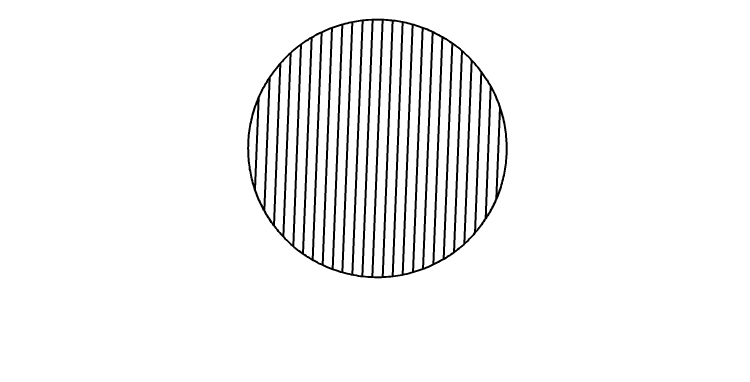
# Model space of a CAD drawing. Header units: metres. Extents: x 599858 to 604937, y 1147506 to 1148114.
# Drawn here: x 603222.39 to 603233.15, y 1147778.21 to 1147783.48 of the extents above; entities that cross this region are included whole.
import ezdxf

# ---------------------------------------------------------------- set-up
doc = ezdxf.new("R2010")
doc.units = ezdxf.units.M
doc.header["$MEASUREMENT"] = 0
doc.layers.add('TF_V_---_Bor--_2', color=140, linetype='Continuous', lineweight=40)
doc.layers.add('TV_U_APT_SSkrm', color=5, linetype='Continuous', lineweight=13)

# ---------------------------------------------------------------- blocks, each defined once
blk = doc.blocks.new('VBORING_7')
at = {"layer": 'TF_V_---_Bor--_2'}
for p, q in [((-0.6, 1.829), (-0.6, -1.829)), ((-0.45, 1.872), (-0.45, -1.872)), ((-0.3, 1.901), (-0.3, -1.901)), ((-0.15, 1.925), (-0.15, -1.925)), ((0, 1.925), (0, -1.925)), ((0.15, 1.925), (0.15, -1.925)), ((0.3, 1.901), (0.3, -1.901)), ((0.45, 1.872), (0.45, -1.872)), ((0.6, 1.829), (0.6, -1.829)), ((-0.75, 1.773), (-0.75, -1.773)), ((0.75, 1.773), (0.75, -1.773)), ((-1.05, 1.613), (-1.05, -1.613)), ((-0.9, 1.702), (-0.9, -1.702)), ((0.9, 1.702), (0.9, -1.702)), ((1.05, 1.613), (1.05, -1.613)), ((-1.2, 1.505), (-1.2, -1.505)), ((1.2, 1.505), (1.2, -1.505)), ((-1.35, 1.372), (-1.35, -1.372)), ((1.35, 1.372), (1.35, -1.372)), ((-1.5, 1.206), (-1.5, -1.206)), ((1.5, 1.206), (1.5, -1.206)), ((-1.65, 0.992), (-1.65, -0.992)), ((1.65, 0.992), (1.65, -0.992)), ((-1.8, 0.682), (-1.8, -0.682)), ((1.8, 0.682), (1.8, -0.682))]:
    blk.add_line(p, q, dxfattribs=at)
blk.add_rational_spline([(0, 1.925), (-3.334, 1.925), (-1.667, -0.963), (0, -3.85), (1.667, -0.963), (3.334, 1.925), (0, 1.925)], [1, 0.5, 1, 0.5, 1, 0.5, 1], degree=2, knots=[0, 0, 0, 0.333333, 0.333333, 0.666667, 0.666667, 1, 1, 1], dxfattribs=at)
at = {"layer": 'TV_U_APT_SSkrm', "flags": 1}
for tag in ['anlaegid', 'anlaegnr', 'anvendelse', 'anvendelse_txt', 'bbid', 'borid', 'boringsby', 'boringsdybde', 'boringspostnr', 'dgunr', 'dgunr_trimmed', 'formaal', 'formaal_txt', 'formanv', 'formanv_simple', 'id', 'journr', 'kode_tekst', 'kommunenavn', 'kommunenr', 'koormetode', 'koormetode_txt', 'kote', 'metode', 'ogc_fid', 'region', 'region_tekst', 'slutaar', 'slutdato', 'sted1', 'symbol_rgb', 'txt_search', 'url', 'usikkerhed_m', 'usikkerhed_m_num', 'virktyp', 'virktypt', 'xutm', 'yutm']:
    blk.add_attdef(tag, (-557382.446, -1170737.692), '', height=0.002, dxfattribs=at)
blk = doc.blocks.new('VBORING_14')
at = {"layer": 'TF_V_---_Bor--_2'}
for p, q in [((-0.6, 1.829), (-0.6, -1.829)), ((-0.45, 1.872), (-0.45, -1.872)), ((-0.3, 1.901), (-0.3, -1.901)), ((-0.15, 1.925), (-0.15, -1.925)), ((0, 1.925), (0, -1.925)), ((0.15, 1.925), (0.15, -1.925)), ((0.3, 1.901), (0.3, -1.901)), ((0.45, 1.872), (0.45, -1.872)), ((0.6, 1.829), (0.6, -1.829)), ((-0.75, 1.773), (-0.75, -1.773)), ((0.75, 1.773), (0.75, -1.773)), ((-1.05, 1.613), (-1.05, -1.613)), ((-0.9, 1.702), (-0.9, -1.702)), ((0.9, 1.702), (0.9, -1.702)), ((1.05, 1.613), (1.05, -1.613)), ((-1.2, 1.505), (-1.2, -1.505)), ((1.2, 1.505), (1.2, -1.505)), ((-1.35, 1.372), (-1.35, -1.372)), ((1.35, 1.372), (1.35, -1.372)), ((-1.5, 1.206), (-1.5, -1.206)), ((1.5, 1.206), (1.5, -1.206)), ((-1.65, 0.992), (-1.65, -0.992)), ((1.65, 0.992), (1.65, -0.992)), ((-1.8, 0.682), (-1.8, -0.682)), ((1.8, 0.682), (1.8, -0.682))]:
    blk.add_line(p, q, dxfattribs=at)
blk.add_rational_spline([(0, 1.925), (-3.334, 1.925), (-1.667, -0.963), (0, -3.85), (1.667, -0.963), (3.334, 1.925), (0, 1.925)], [1, 0.5, 1, 0.5, 1, 0.5, 1], degree=2, knots=[0, 0, 0, 0.333333, 0.333333, 0.666667, 0.666667, 1, 1, 1], dxfattribs=at)
at = {"layer": 'TV_U_APT_SSkrm', "flags": 1}
for tag in ['anlaegid', 'anlaegnr', 'anlaegsnavn', 'anvendelse', 'anvendelse_tekst', 'borid', 'boringsby', 'broendborer', 'cyklogram', 'dataejer', 'dgunr', 'dgunr_org', 'dybde', 'dybde_num', 'formaal', 'formaal_tekst', 'formanv', 'formanv_tekst', 'hovedtype', 'id', 'journr', 'kode', 'kode_tekst', 'kommunenavn', 'komnr', 'postnr', 'region', 'region_tekst', 'rgb', 'sted1', 'symbol_outline_rgb', 'txt_search', 'url', 'virktyp', 'virktypt', 'xutm', 'yutm', 'aar', 'aar_num']:
    blk.add_attdef(tag, (-557382.446, -1170737.692), '', height=0.002, dxfattribs=at)

msp = doc.modelspace()

# ---------------------------------------------------------------- linework, layer by layer
at = {"layer": 'TV_U_APT_SSkrm', "flags": 128}
msp.add_lwpolyline([(603145.224292, 1147780.823855), (603149.211114, 1147780.501488), (603153.198043, 1147780.180451), (603157.185078, 1147779.860743), (603161.17222, 1147779.542364), (603165.159468, 1147779.225314), (603169.146822, 1147778.909594), (603173.13428, 1147778.595203), (603177.121843, 1147778.282141), (603181.10951, 1147777.970409), (603185.097281, 1147777.660006), (603189.085155, 1147777.350932), (603193.073132, 1147777.043188), (603197.061211, 1147776.736774), (603201.049393, 1147776.431689), (603205.037675, 1147776.127934), (603209.026059, 1147775.825508), (603211.020301, 1147775.67496, 0.000583), (603238.942125, 1147773.599868)], format="xyb", dxfattribs=at)

# ---------------------------------------------------------------- block references
at = {"layer": 'TF_V_---_Bor--_2', "xscale": 0.999995, "yscale": 0.999995, "zscale": 0.999995, "rotation": 357.734278}
for name in ['VBORING_7', 'VBORING_14']:
    msp.add_blockref(name, (603227.806456, 1147781.478917), dxfattribs=at)

doc.saveas('drawing.dxf')
